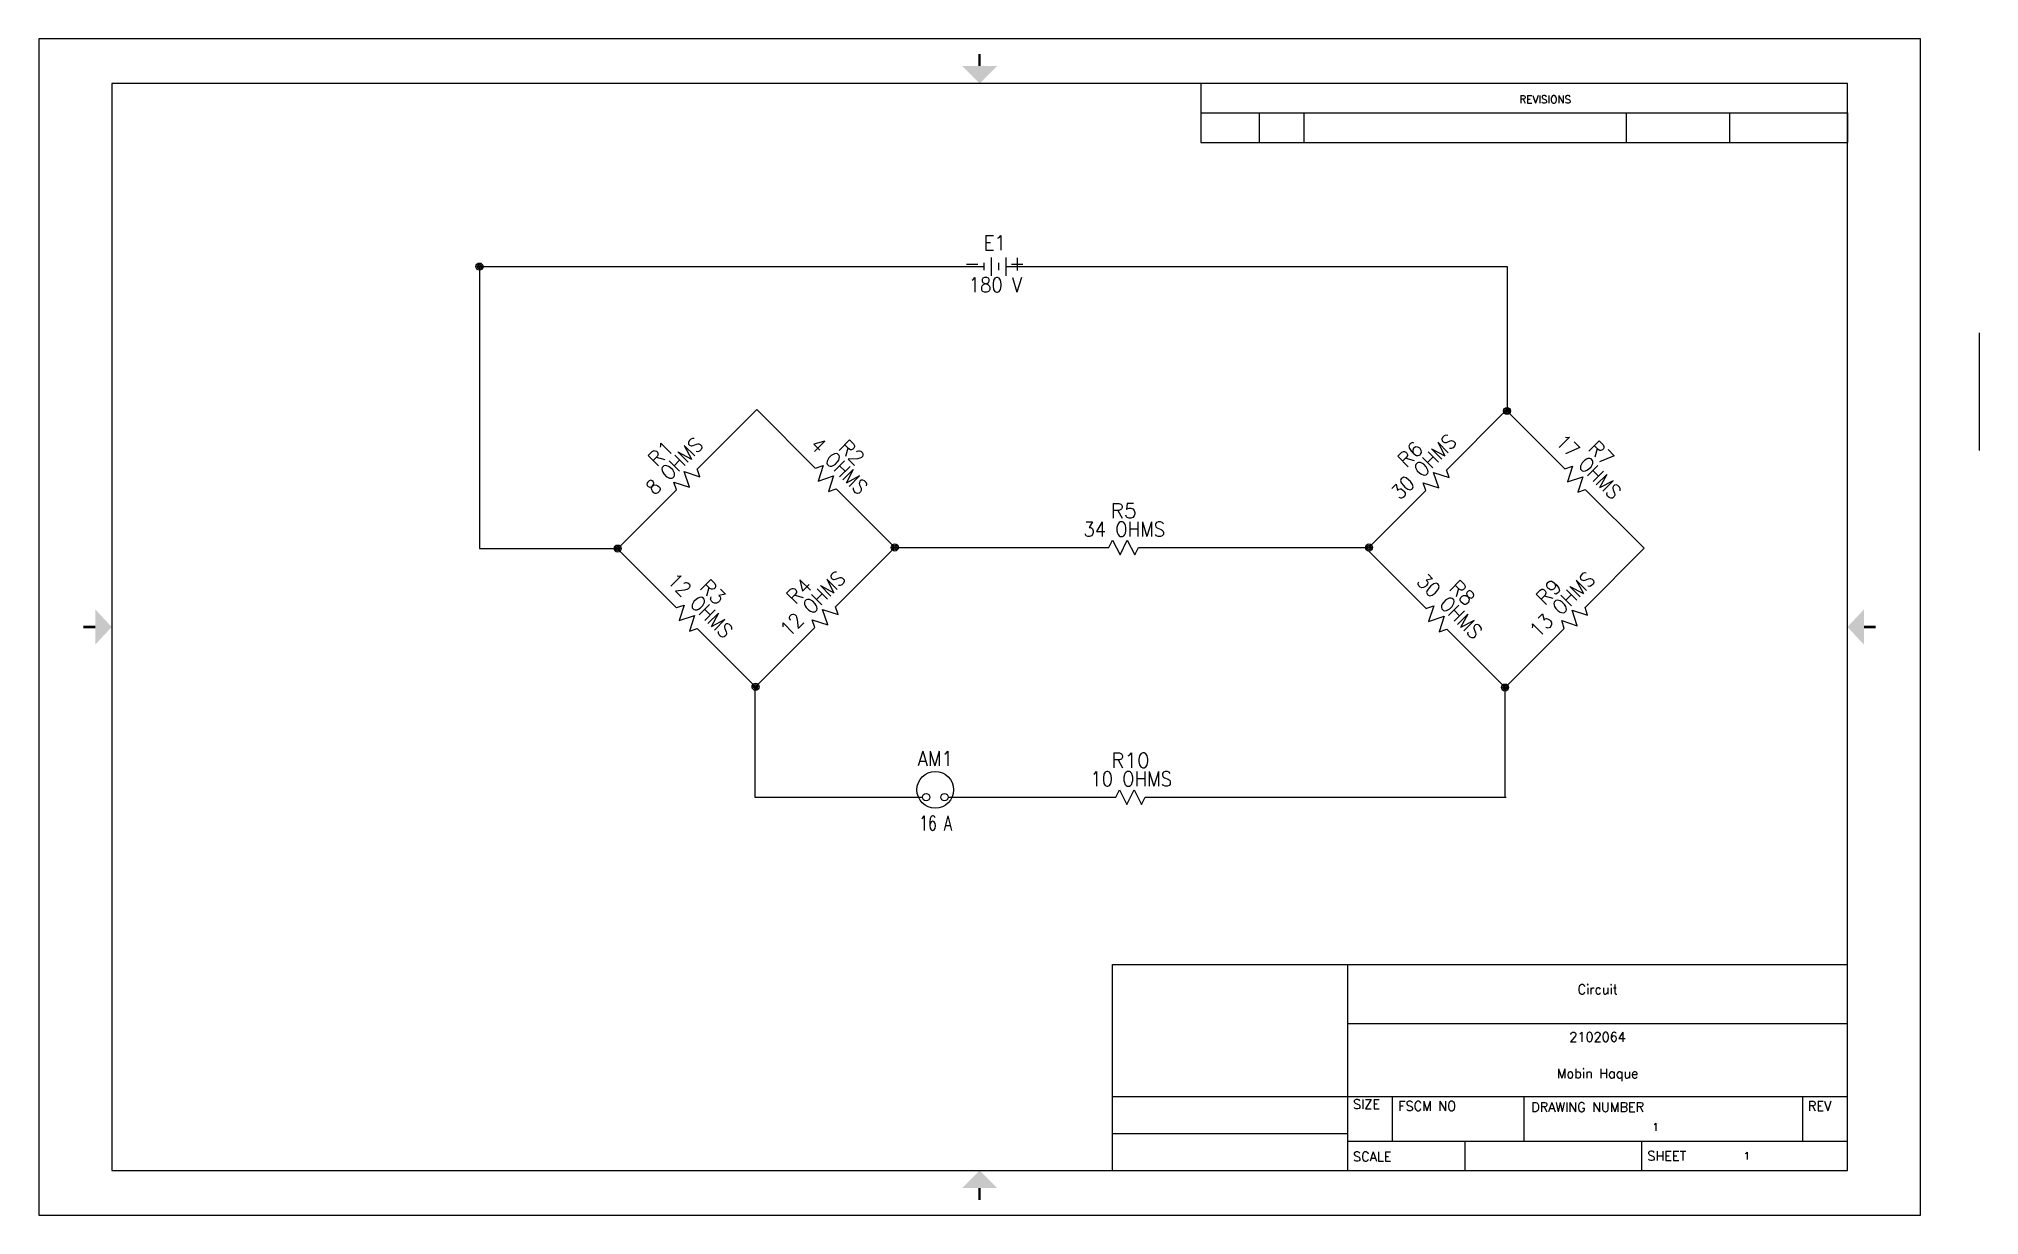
# Model space of a CAD drawing. Header units: inches. Extents: x 0 to 16.5, y 0 to 10.
import ezdxf
from ezdxf.enums import TextEntityAlignment as Align

# ---------------------------------------------------------------- set-up
doc = ezdxf.new("R2010")
doc.units = ezdxf.units.IN
doc.header["$MEASUREMENT"] = 0
for name, color, linetype in [('GRY_20AWG', 9, 'Continuous'), ('MISC', 2, 'Continuous'), ('SYMS', 7, 'Continuous'), ('TAGS', 51, 'Continuous'), ('TB_LABELS', 1, 'Continuous'), ('TERMS', 4, 'Continuous'), ('Title Block', 7, 'Continuous'), ('Viewport', 7, 'Continuous')]:
    doc.layers.add(name, color=color, linetype=linetype)
doc.styles.add('Roman', font='romans')
doc.styles.add('WD', font='romans.shx')

# ---------------------------------------------------------------- blocks, each defined once
blk = doc.blocks.new('ANSI_border_B')
at = {"layer": 'Title Block'}
for p, q in [((0, 10), (0, 0)), ((16, 10), (0, 10)), ((16, 0), (16, 10)), ((0.62, 9.62), (0.62, 0.38)), ((15.38, 9.62), (0.62, 9.62)), ((9.88, 9.62), (9.88, 9.37)), ((15.38, 0.38), (15.38, 9.62)), ((9.88, 9.37), (15.38, 9.37)), ((0.62, 0.38), (15.38, 0.38)), ((0, 0), (16, 0))]:
    blk.add_line(p, q, dxfattribs=at)
at = {"layer": 'Title Block', "const_width": 0.02}
for points in [[(8, 9.87), (8, 9.77)], [(0.38, 5), (0.48, 5)], [(15.62, 5), (15.52, 5)], [(8, 0.13), (8, 0.23)]]:
    blk.add_lwpolyline(points, dxfattribs=at)
at = {"layer": 'Title Block'}
for points in [[(7.85, 9.77), (8.15, 9.77), (8, 9.62)], [(0.48, 4.85), (0.48, 5.15), (0.62, 5)], [(15.52, 4.85), (15.52, 5.15), (15.38, 5)], [(7.85, 0.23), (8.15, 0.23), (8, 0.38)]]:
    blk.add_solid(points, dxfattribs=at)
at = {"layer": 'Title Block', "style": 'Roman'}
blk.add_text('REVISIONS', height=0.065, dxfattribs=at).set_placement((12.5902, 9.4525))
blk = doc.blocks.new('ANSI_REVblock_B')
blk.add_line((0, 0), (0, -0.25))
at = {"layer": 'Title Block'}
for p, q in [((-5.5, 0), (-5.5, -0.25)), ((-5.5, 0), (0, 0)), ((-5, -0.25), (-5, 0)), ((-4.62, -0.25), (-4.62, 0)), ((-1.88, -0.25), (-1.88, 0)), ((-1, -0.25), (-1, 0)), ((-5.5, -0.25), (0, -0.25))]:
    blk.add_line(p, q, dxfattribs=at)
at = {"style": 'WD'}
for tag, p in [('ZONE', (-5.391, -0.16)), ('REV', (-4.92, -0.16)), ('DESCRIPTION', (-3.618, -0.16)), ('DATE', (-1.552, -0.16)), ('APPROVED', (-0.759, -0.16))]:
    blk.add_attdef(tag, p, '', height=0.065, dxfattribs=at)
at = {"style": 'WD', "flags": 1}
blk.add_attdef('WD_TB', (-4.505, -0.154), '', height=0.03, dxfattribs=at)
blk = doc.blocks.new('ANSI_tblock_desc_B')
for p, q in [((0, 0), (0, 1.75)), ((-6.25, 0), (0, 0))]:
    blk.add_line(p, q)
at = {"layer": 'Title Block'}
for p, q in [((-6.25, 0), (-6.25, 1.75)), ((-6.25, 1.75), (0, 1.75)), ((-4.25, 0), (-4.25, 1.75)), ((-4.25, 1.25), (0, 1.25)), ((-6.25, 0.63), (0, 0.63)), ((-3.87, 0.25), (-3.87, 0.63)), ((-2.75, 0.25), (-2.75, 0.63)), ((-0.38, 0.25), (-0.38, 0.63)), ((-6.25, 0.315), (-4.25, 0.315)), ((-4.25, 0.25), (0, 0.25)), ((-3.25, 0), (-3.25, 0.25)), ((-1.75, 0), (-1.75, 0.25))]:
    blk.add_line(p, q, dxfattribs=at)
at = {"color": 0, "style": 'Roman', "flags": 8}
for tag, p in [('FNAME', (-15.442, 4.043)), ('REVDATE', (-15.442, 1.789)), ('USER', (-15.442, -0.38))]:
    blk.add_attdef(tag, p, '', height=0.15, rotation=90, dxfattribs=at)
at = {"style": 'WD'}
for tag, p in [('PROJDESC', (-2.125, 1.5)), ('TITLE1', (-2.125, 1.095)), ('TITLE2', (-2.125, 0.785))]:
    blk.add_attdef(tag, text='', height=0.08, dxfattribs=at).set_placement(p, align=Align.CENTER)
for tag, p in [('SIZE', (-4.162, 0.32)), ('FSCM_NO', (-3.4, 0.337)), ('DWG_NO', (-1.659, 0.337)), ('REV', (-0.265, 0.303)), ('SCALE', (-3.634, 0.069)), ('SHEET', (-0.883, 0.092))]:
    blk.add_attdef(tag, p, '', height=0.065, dxfattribs=at)
at = {"style": 'WD', "flags": 1}
blk.add_attdef('WD_TB', (-5.57, 0.177), '', height=0.086, dxfattribs=at)
at = {"layer": 'TB_LABELS', "style": 'WD'}
for s, p in [('SIZE', (-4.204, 0.604)), ('FSCM NO', (-3.819, 0.588)), ('DRAWING NUMBER', (-2.689, 0.579)), ('REV', (-0.336, 0.588)), ('SCALE', (-4.204, 0.158)), ('SHEET', (-1.701, 0.164))]:
    blk.add_text(s, height=0.08, dxfattribs=at).set_placement(p, align=Align.TOP_LEFT)
blk = doc.blocks.new('WDDOT')
for radius in [0.03, 0.0187, 0.00929]:
    blk.add_circle((0, 0), radius)
blk = doc.blocks.new('HBA1')
for p, q in [((-0.094, 0.031), (-0.094, -0.031)), ((-0.031, 0.078), (-0.031, -0.078)), ((0.031, 0.031), (0.031, -0.031)), ((0.094, 0.078), (0.094, -0.078))]:
    blk.add_line(p, q)
at = {"style": 'WD'}
for tag, width, p in [('INST', 0.7, (0.006, 0.466)), ('LOC', 0.7, (0.006, 0.296)), ('TAG1', 0.9, (0, 0.14)), ('RATING1', 0.9, (0.006, -0.219)), ('DESC1', 0.7, (0, -0.375)), ('DESC2', 0.7, (0, -0.531))]:
    blk.add_attdef(tag, text='', height=0.125, dxfattribs=dict(at, width=width)).set_placement(p, align=Align.CENTER)
at = {"linetype": 'Continuous', "style": 'WD'}
blk.add_attdef('TERM01', text='', height=0.125, dxfattribs=at).set_placement((-0.122, 0.09), align=Align.TOP_RIGHT)
at = {"style": 'WD', "flags": 1}
for tag, p in [('X4TERM01', (-0.094, 0)), ('X1TERM02', (0.094, 0))]:
    blk.add_attdef(tag, p, '', height=0.0125, dxfattribs=at)
at = {"linetype": 'Continuous', "style": 'WD', "flags": 9}
blk.add_attdef('ASSYCODE', text='', height=0.01, dxfattribs=at).set_placement((0.001, 0.059), align=Align.CENTER)
at = {"style": 'WD', "flags": 9}
blk.add_attdef('FAMILY', text='', height=0.01, dxfattribs=at).set_placement((-0.005, 0.107), align=Align.CENTER)
at = {"linetype": 'Continuous', "style": 'WD', "flags": 1}
for tag, p in [('MFG', (0, 0.078)), ('CAT', (0, 0.097))]:
    blk.add_attdef(tag, text='', height=0.01, dxfattribs=at).set_placement(p, align=Align.MIDDLE)
at = {"linetype": 'Continuous', "style": 'WD'}
blk.add_attdef('TERM02', text='', height=0.125, dxfattribs=at).set_placement((0.122, 0.09), align=Align.TOP_LEFT)
blk = doc.blocks.new('HRE1')
for p, q in [((-0.125, 0), (-0.094, 0.062)), ((-0.094, 0.062), (-0.031, -0.062)), ((-0.031, -0.062), (0.031, 0.062)), ((0.031, 0.062), (0.094, -0.062)), ((0.094, -0.062), (0.125, 0))]:
    blk.add_line(p, q)
at = {"style": 'WD'}
for tag, width, p in [('INST', 0.7, (0, 0.888)), ('LOC', 0.7, (0, 0.719)), ('DESC1', 0.7, (0, 0.562)), ('DESC2', 0.7, (0, 0.406)), ('RATING1', 0.9, (0.006, 0.094))]:
    blk.add_attdef(tag, text='', height=0.125, dxfattribs=dict(at, width=width)).set_placement(p, align=Align.CENTER)
blk.add_attdef('TAG1', text='', height=0.125, dxfattribs=at).set_placement((0, 0.25), align=Align.CENTER)
for tag, p, height, flags in [('X4TERM01', (-0.125, 0), 0.0125, 1), ('X1TERM02', (0.125, 0), 0.0125, 1), ('FAMILY', (0.205, 0.152), 0.01, 9)]:
    blk.add_attdef(tag, p, '', height=height, dxfattribs=dict(at, flags=flags))
at = {"linetype": 'Continuous', "style": 'WD', "flags": 9}
for tag, p in [('ASSYCODE', (0.219, 0.062)), ('MFG', (0.228, 0.089)), ('CAT', (0.23, 0.108))]:
    blk.add_attdef(tag, text='', height=0.01, dxfattribs=at).set_placement(p, align=Align.CENTER)
at = {"linetype": 'Continuous', "style": 'WD', "flags": 8}
blk.add_attdef('TERM01', text='', height=0.125, dxfattribs=at).set_placement((-0.219, -0.031), align=Align.TOP_RIGHT)
blk.add_attdef('TERM02', text='', height=0.125, dxfattribs=at).set_placement((0.219, -0.031), align=Align.TOP_LEFT)
at = {"style": 'WD', "width": 0.9}
blk.add_attdef('RATING2', text='', height=0.125, dxfattribs=at).set_placement((0.006, -0.188), align=Align.TOP_CENTER)
blk = doc.blocks.new('HAM1')
for centre, radius in [((0, 0.062), 0.156), ((-0.078, 0), 0.0312), ((0.078, 0), 0.0312)]:
    blk.add_circle(centre, radius)
at = {"style": 'WD'}
for tag, width, p in [('INST', 0.7, (0.006, 0.591)), ('LOC', 0.7, (0.006, 0.421)), ('TAG1', 0.9, (0, 0.265)), ('RATING1', 0.7, (0.006, 0.062)), ('DESC1', 0.7, (0, -0.262)), ('DESC2', 0.7, (0, -0.418))]:
    blk.add_attdef(tag, text='', height=0.125, dxfattribs=dict(at, width=width)).set_placement(p, align=Align.CENTER)
at = {"linetype": 'Continuous', "style": 'WD', "flags": 9}
blk.add_attdef('ASSYCODE', text='', height=0.01, dxfattribs=at).set_placement((0, 0.188), align=Align.CENTER)
at = {"style": 'WD', "flags": 9}
blk.add_attdef('FAMILY', text='', height=0.01, dxfattribs=at).set_placement((-0.005, 0.232), align=Align.CENTER)
at = {"linetype": 'Continuous', "style": 'WD', "flags": 1}
for tag, p in [('MFG', (0, 0.203)), ('CAT', (0, 0.222))]:
    blk.add_attdef(tag, text='', height=0.01, dxfattribs=at).set_placement(p, align=Align.MIDDLE)
at = {"style": 'WD', "flags": 1}
for tag, p in [('X4TERM01', (-0.109, 0)), ('X1TERM02', (0.109, 0))]:
    blk.add_attdef(tag, p, '', height=0.0125, dxfattribs=at)
at = {"linetype": 'Continuous', "style": 'WD'}
blk.add_attdef('TERM01', text='', height=0.125, dxfattribs=at).set_placement((-0.2, -0.035), align=Align.TOP_RIGHT)
blk.add_attdef('TERM02', text='', height=0.125, dxfattribs=at).set_placement((0.2, -0.035), align=Align.TOP_LEFT)

msp = doc.modelspace()

# ---------------------------------------------------------------- linework, layer by layer
at = {"layer": 'GRY_20AWG'}
for p, q in [((3.747, 8.064), (3.747, 6.245)), ((3.772, 8.064), (8.035, 8.064)), ((8.222, 8.064), (12.485, 8.064)), ((12.485, 8.064), (12.485, 6.843)), ((16.5, 7.5), (16.5, 6.5)), ((5.598, 6.343), (6.105, 6.85)), ((6.105, 6.85), (6.603, 6.351)), ((11.972, 6.336), (12.478, 6.843)), ((12.478, 6.843), (12.977, 6.344)), ((3.747, 6.245), (3.747, 5.667)), ((4.915, 5.66), (5.422, 6.166)), ((6.78, 6.174), (7.279, 5.676)), ((11.288, 5.653), (11.795, 6.159)), ((13.153, 6.167), (13.652, 5.669)), ((3.747, 5.667), (4.927, 5.667)), ((5.423, 5.164), (4.927, 5.66)), ((7.279, 5.676), (6.775, 5.172)), ((7.279, 5.676), (9.1, 5.676)), ((9.35, 5.676), (11.333, 5.676)), ((11.796, 5.157), (11.3, 5.653)), ((13.652, 5.669), (13.148, 5.165)), ((6.095, 4.492), (5.599, 4.988)), ((6.599, 4.995), (6.095, 4.492)), ((12.468, 4.485), (11.973, 4.981)), ((12.972, 4.988), (12.468, 4.485)), ((6.088, 4.492), (6.088, 3.554)), ((12.468, 3.554), (12.468, 4.485)), ((6.088, 3.554), (7.514, 3.554)), ((7.733, 3.554), (9.158, 3.554)), ((9.408, 3.554), (12.479, 3.554))]:
    msp.add_line(p, q, dxfattribs=at)

# ---------------------------------------------------------------- block references
msp.add_blockref('ANSI_REVblock_B', (15.38, 9.37))
ref = msp.add_blockref('ANSI_tblock_desc_B', (15.38, 0.38))
ref.add_attrib('SHEET', '1', (14.497, 0.472), dxfattribs={"height": 0.065, "style": 'WD'})
ref.add_attrib('DWG_NO', '1', (13.721, 0.717), dxfattribs={"height": 0.065, "style": 'WD'})
ref.add_attrib('TITLE2', 'Mobin Haque', dxfattribs={"height": 0.08, "style": 'WD'}).set_placement((13.255, 1.165), align=Align.CENTER)
ref.add_attrib('TITLE1', '2102064', dxfattribs={"height": 0.08, "style": 'WD'}).set_placement((13.255, 1.475), align=Align.CENTER)
ref.add_attrib('PROJDESC', 'Circuit', dxfattribs={"height": 0.08, "style": 'WD'}).set_placement((13.255, 1.88), align=Align.CENTER)
at = {"layer": 'SYMS'}
ref = msp.add_blockref('HBA1', (8.129, 8.064), dxfattribs=at)
ref.add_attrib('RATING1', '180 V', dxfattribs={"layer": 'MISC', "height": 0.125, "style": 'WD', "width": 0.9}).set_placement((8.134, 7.846), align=Align.CENTER)
ref.add_attrib('TERM02', '+', dxfattribs={"layer": 'TERMS', "linetype": 'Continuous', "height": 0.125, "style": 'WD'}).set_placement((8.251, 8.155), align=Align.TOP_LEFT)
ref.add_attrib('TERM01', '-', dxfattribs={"layer": 'TERMS', "linetype": 'Continuous', "height": 0.125, "style": 'WD'}).set_placement((8.007, 8.155), align=Align.TOP_RIGHT)
ref.add_attrib('TAG1', 'E1', dxfattribs={"layer": 'TAGS', "height": 0.125, "style": 'WD', "width": 0.9}).set_placement((8.129, 8.204), align=Align.CENTER)
for p in [(3.747, 8.064), (12.485, 6.836), (4.922, 5.667), (7.279, 5.676), (11.311, 5.676), (6.095, 4.492), (12.468, 4.485)]:
    msp.add_blockref('WDDOT', p, dxfattribs=at)
ref = msp.add_blockref('HRE1', (5.51, 6.255), dxfattribs=dict(at, rotation=44.99999999999995))
ref.add_attrib('RATING1', '8 OHMS', dxfattribs={"layer": 'MISC', "height": 0.125, "rotation": 45, "style": 'WD', "width": 0.9}).set_placement((5.448, 6.325), align=Align.CENTER)
ref.add_attrib('TAG1', 'R1', dxfattribs={"layer": 'TAGS', "height": 0.125, "rotation": 45, "style": 'WD'}).set_placement((5.333, 6.432), align=Align.CENTER)
ref = msp.add_blockref('HRE1', (11.883, 6.248), dxfattribs=dict(at, rotation=44.99999999999995))
ref.add_attrib('RATING1', '30 OHMS', dxfattribs={"layer": 'MISC', "height": 0.125, "rotation": 45, "style": 'WD', "width": 0.9}).set_placement((11.821, 6.318), align=Align.CENTER)
ref.add_attrib('TAG1', 'R6', dxfattribs={"layer": 'TAGS', "height": 0.125, "rotation": 45, "style": 'WD'}).set_placement((11.706, 6.425), align=Align.CENTER)
ref = msp.add_blockref('HRE1', (13.065, 6.256), dxfattribs=dict(at, rotation=315))
ref.add_attrib('RATING1', '17 OHMS', dxfattribs={"layer": 'MISC', "height": 0.125, "rotation": 315, "style": 'WD', "width": 0.9}).set_placement((13.135, 6.318), align=Align.CENTER)
ref.add_attrib('TAG1', 'R7', dxfattribs={"layer": 'TAGS', "height": 0.125, "rotation": 315, "style": 'WD'}).set_placement((13.242, 6.433), align=Align.CENTER)
ref = msp.add_blockref('HRE1', (6.692, 6.263), dxfattribs=dict(at, rotation=315.0000000000001))
ref.add_attrib('RATING1', '4 OHMS', dxfattribs={"layer": 'MISC', "height": 0.125, "rotation": 315, "style": 'WD', "width": 0.9}).set_placement((6.762, 6.325), align=Align.CENTER)
ref.add_attrib('TAG1', 'R2', dxfattribs={"layer": 'TAGS', "height": 0.125, "rotation": 315, "style": 'WD'}).set_placement((6.869, 6.439), align=Align.CENTER)
ref = msp.add_blockref('HRE1', (9.225, 5.676), dxfattribs=at)
ref.add_attrib('RATING1', '34 OHMS', dxfattribs={"layer": 'MISC', "height": 0.125, "style": 'WD', "width": 0.9}).set_placement((9.23, 5.769), align=Align.CENTER)
ref.add_attrib('TAG1', 'R5', dxfattribs={"layer": 'TAGS', "height": 0.125, "style": 'WD'}).set_placement((9.225, 5.926), align=Align.CENTER)
ref = msp.add_blockref('HRE1', (6.687, 5.084), dxfattribs=dict(at, rotation=44.99999999999992))
ref.add_attrib('RATING1', '12 OHMS', dxfattribs={"layer": 'MISC', "height": 0.125, "rotation": 45, "style": 'WD', "width": 0.9}).set_placement((6.625, 5.154), align=Align.CENTER)
ref.add_attrib('TAG1', 'R4', dxfattribs={"layer": 'TAGS', "height": 0.125, "rotation": 45, "style": 'WD'}).set_placement((6.51, 5.261), align=Align.CENTER)
ref = msp.add_blockref('HRE1', (11.884, 5.069), dxfattribs=dict(at, rotation=315.0000000000001))
ref.add_attrib('RATING1', '30 OHMS', dxfattribs={"layer": 'MISC', "height": 0.125, "rotation": 315, "style": 'WD', "width": 0.9}).set_placement((11.954, 5.131), align=Align.CENTER)
ref.add_attrib('TAG1', 'R8', dxfattribs={"layer": 'TAGS', "height": 0.125, "rotation": 315, "style": 'WD'}).set_placement((12.061, 5.246), align=Align.CENTER)
ref = msp.add_blockref('HRE1', (13.06, 5.077), dxfattribs=dict(at, rotation=44.99999999999997))
ref.add_attrib('RATING1', '13 OHMS', dxfattribs={"layer": 'MISC', "height": 0.125, "rotation": 45, "style": 'WD', "width": 0.9}).set_placement((12.998, 5.147), align=Align.CENTER)
ref.add_attrib('TAG1', 'R9', dxfattribs={"layer": 'TAGS', "height": 0.125, "rotation": 45, "style": 'WD'}).set_placement((12.883, 5.254), align=Align.CENTER)
ref = msp.add_blockref('HRE1', (5.511, 5.076), dxfattribs=dict(at, rotation=315.0000000000001))
ref.add_attrib('RATING1', '12 OHMS', dxfattribs={"layer": 'MISC', "height": 0.125, "rotation": 315, "style": 'WD', "width": 0.9}).set_placement((5.581, 5.138), align=Align.CENTER)
ref.add_attrib('TAG1', 'R3', dxfattribs={"layer": 'TAGS', "height": 0.125, "rotation": 315, "style": 'WD'}).set_placement((5.688, 5.253), align=Align.CENTER)
ref = msp.add_blockref('HAM1', (7.623, 3.554), dxfattribs=at)
ref.add_attrib('RATING1', '16 A', dxfattribs={"layer": 'MISC', "height": 0.125, "style": 'WD', "width": 0.7}).set_placement((7.625, 3.271), align=Align.CENTER)
ref.add_attrib('TAG1', 'AM1', dxfattribs={"layer": 'TAGS', "height": 0.125, "style": 'WD', "width": 0.9}).set_placement((7.623, 3.819), align=Align.CENTER)
ref = msp.add_blockref('HRE1', (9.283, 3.554), dxfattribs=at)
ref.add_attrib('RATING1', '10 OHMS', dxfattribs={"layer": 'MISC', "height": 0.125, "style": 'WD', "width": 0.9}).set_placement((9.289, 3.647), align=Align.CENTER)
ref.add_attrib('TAG1', 'R10', dxfattribs={"layer": 'TAGS', "height": 0.125, "style": 'WD'}).set_placement((9.283, 3.804), align=Align.CENTER)
at = {"layer": 'Viewport'}
msp.add_blockref('ANSI_border_B', (0, 0), dxfattribs=at)

doc.saveas('drawing.dxf')
